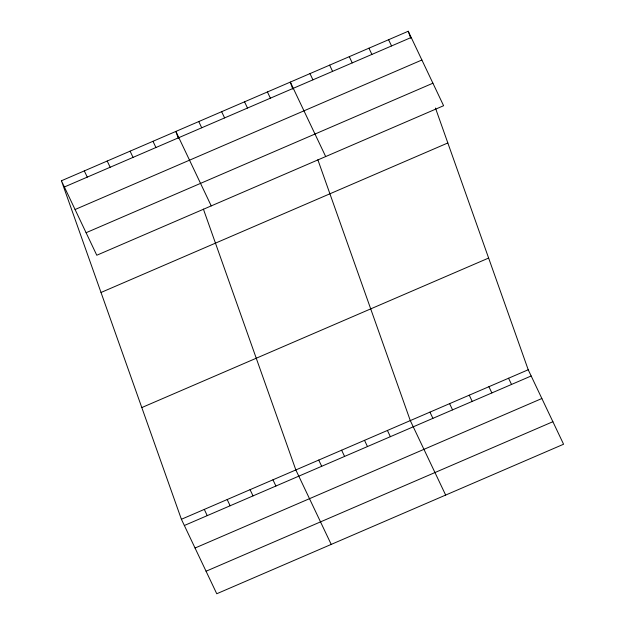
<?xml version="1.0" encoding="UTF-8"?>
<svg xmlns="http://www.w3.org/2000/svg" width="625" height="625" viewBox="0 0 625 625"><rect width="100%" height="100%" fill="white"/><g stroke="black" fill="none" stroke-linecap="round" stroke-linejoin="round"><path stroke-width="0.94" d="M61.422 180.766L408.242 31.25L443.602 105.719L96.781 255.242L61.422 180.766L181.398 519.281L216.758 593.75L563.578 444.234L528.219 369.758L435.461 108.047M64.375 186.992L411.195 37.477M75.07 209.516L421.891 60M86.086 232.719L432.914 83.203M101.016 292.477L447.836 142.961M141.805 407.57L488.625 258.055M181.398 519.281L528.219 369.758M184.352 525.5L531.172 375.984M195.047 548.023L541.867 398.508M206.062 571.227L552.883 421.711M388.586 39.727L391.547 45.945M368.938 48.195L371.891 54.422M508.562 378.234L511.523 384.461M349.281 56.672L352.242 62.891M488.914 386.703L491.867 392.93M329.633 65.141L332.586 71.367M469.258 395.18L472.211 401.406M309.977 73.617L312.93 79.836M449.602 403.648L452.562 409.875M325.688 156.562L290.32 82.086L292.797 89.07M429.953 412.125L432.906 418.352M267.43 91.953L270.391 98.18M445.656 495.07L410.297 420.594L317.852 159.758M244.539 101.82L247.5 108.047M387.406 430.461L390.367 436.688M221.648 111.688L224.609 117.914M364.516 440.328L367.477 446.555M198.766 121.562L201.719 127.781M341.625 450.203L344.586 456.43M211.234 205.898L175.875 131.43L178.344 138.406M318.734 460.07L321.695 466.297M152.984 141.297L155.938 147.523M331.211 544.406L295.844 469.938L203.398 209.102M130.094 151.164L133.047 157.391M272.953 479.805L275.914 486.031M107.203 161.031L110.156 167.258M250.062 489.672L253.023 495.898M84.312 170.898L87.266 177.125M227.18 499.539L230.133 505.766M204.289 509.406L207.242 515.633M408.242 31.25L410.719 38.234"/></g></svg>
